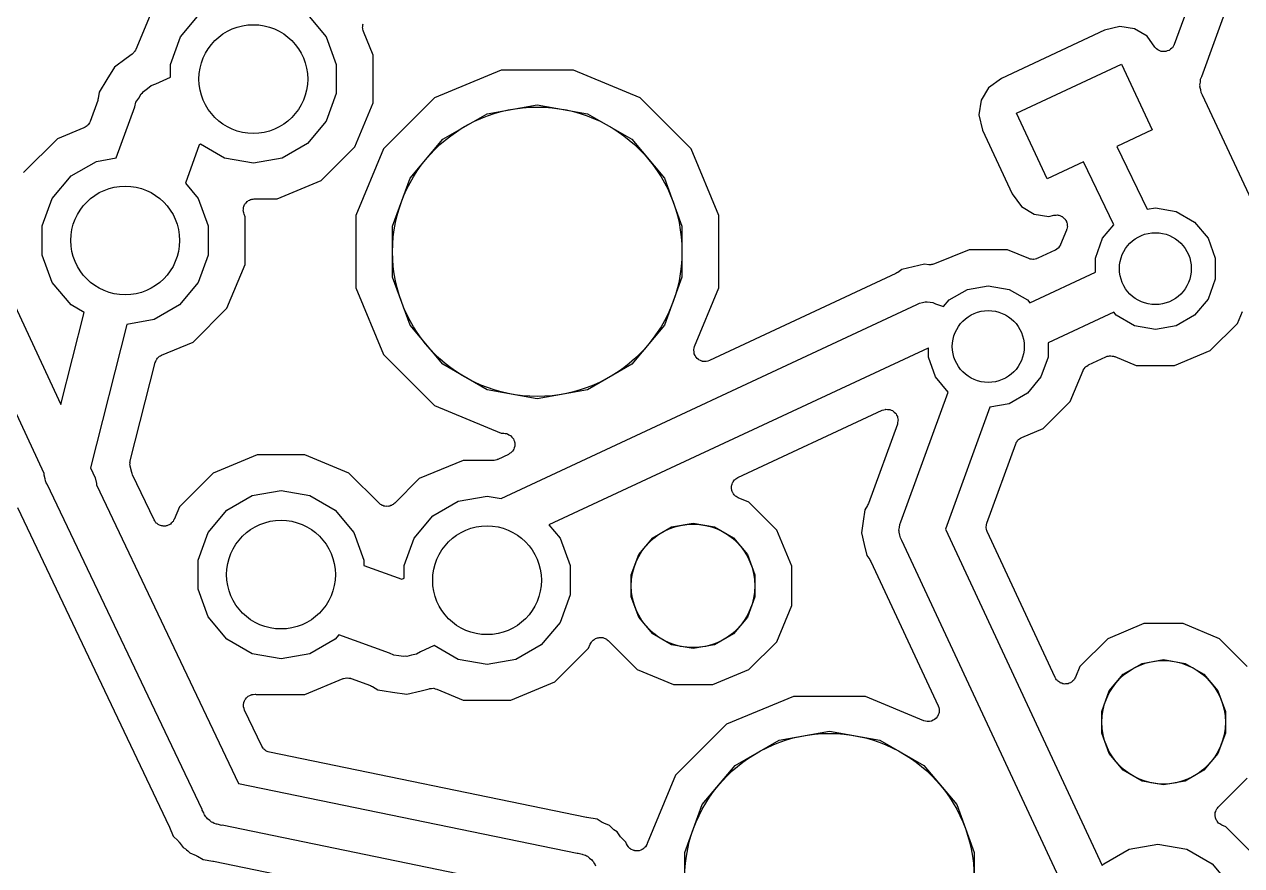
# Model space of a CAD drawing. Extents: x 24 to 196, y -189 to -31.
# Drawn here: x 56.97 to 73.74, y -169.58 to -157.98 of the extents above; entities that cross this region are included whole.
import ezdxf

# ---------------------------------------------------------------- set-up
doc = ezdxf.new("R2010")
doc.units = 0
doc.header["$MEASUREMENT"] = 0
doc.layers.add('BLACK', color=7, linetype='CONTINUOUS')

msp = doc.modelspace()

# ---------------------------------------------------------------- linework, layer by layer
at = {"layer": 'BLACK', "linetype": 'CONTINUOUS'}
for p, q in [((49.9655, -147.121), (57.4743, -163.223)), ((57.244, -164.171), (50.9891, -150.758)), ((73.1953, -158.702), (74.9629, -153.848)), ((74.3371, -154.081), (72.8154, -158.26)), ((58.7266, -157.802), (58.5086, -158.329)), ((59.1211, -158.157), (59.3802, -157.849)), ((60.8723, -157.849), (61.1314, -158.157)), ((61.6328, -157.998), (61.6362, -157.989)), ((61.6328, -158.015), (61.6328, -157.998)), ((61.6362, -157.989), (61.6375, -157.979)), ((58.9833, -158.536), (59.1211, -158.157)), ((61.1314, -158.157), (61.2693, -158.536)), ((61.6306, -158.031), (61.6328, -158.015)), ((61.6328, -158.041), (61.6306, -158.031)), ((61.6328, -158.051), (61.6328, -158.041)), ((61.6385, -158.067), (61.6328, -158.051)), ((61.6421, -158.083), (61.6385, -158.067)), ((61.7773, -158.409), (61.6421, -158.083)), ((71.8561, -158.065), (70.4332, -158.729)), ((72.0673, -158.013), (71.8561, -158.065)), ((72.267, -158.044), (72.0673, -158.013)), ((72.4398, -158.149), (72.267, -158.044)), ((72.5493, -158.298), (72.4398, -158.149)), ((58.5086, -158.329), (58.5005, -158.341)), ((72.5529, -158.302), (72.5493, -158.298)), ((72.5554, -158.306), (72.5529, -158.302)), ((72.572, -158.32), (72.5554, -158.306)), ((72.5875, -158.335), (72.572, -158.32)), ((72.5921, -158.337), (72.5875, -158.335)), ((72.7649, -158.326), (72.7484, -158.34)), ((72.7823, -158.314), (72.7649, -158.326)), ((72.7851, -158.309), (72.7823, -158.314)), ((72.7889, -158.306), (72.7851, -158.309)), ((72.7997, -158.287), (72.7889, -158.306)), ((72.8117, -158.27), (72.7997, -158.287)), ((72.8129, -158.265), (72.8117, -158.27)), ((72.8154, -158.26), (72.8129, -158.265)), ((58.3746, -158.455), (58.2126, -158.573)), ((58.3747, -158.455), (58.3746, -158.455)), ((58.3746, -158.455), (58.3746, -158.455)), ((58.4579, -158.393), (58.3747, -158.455)), ((58.4683, -158.383), (58.4579, -158.393)), ((58.4802, -158.374), (58.4683, -158.383)), ((58.4864, -158.364), (58.4802, -158.374)), ((58.4945, -158.355), (58.4864, -158.364)), ((58.5005, -158.341), (58.4945, -158.355)), ((61.7773, -159.066), (61.7773, -158.409)), ((72.596, -158.34), (72.5921, -158.337)), ((72.6162, -158.348), (72.596, -158.34)), ((72.636, -158.356), (72.6162, -158.348)), ((72.641, -158.357), (72.636, -158.356)), ((72.6457, -158.358), (72.641, -158.357)), ((72.6673, -158.358), (72.6457, -158.358)), ((72.6888, -158.36), (72.6673, -158.358)), ((72.6936, -158.358), (72.6888, -158.36)), ((72.6986, -158.358), (72.6936, -158.358)), ((72.7189, -158.351), (72.6986, -158.358)), ((72.7396, -158.345), (72.7189, -158.351)), ((72.7437, -158.342), (72.7396, -158.345)), ((72.7484, -158.34), (72.7437, -158.342)), ((58.2126, -158.573), (58.1076, -158.746)), ((58.9833, -158.71), (58.9833, -158.536)), ((61.2693, -158.536), (61.2693, -158.939)), ((63.5408, -158.615), (62.6213, -158.996)), ((64.5361, -158.615), (63.5408, -158.615)), ((65.4557, -158.996), (64.5361, -158.615)), ((70.6398, -159.207), (72.0899, -158.531)), ((72.0899, -158.531), (72.5125, -159.437)), ((58.1076, -158.746), (58.003, -158.919)), ((58.1076, -158.746), (58.1076, -158.746)), ((58.1076, -158.746), (58.1076, -158.746)), ((58.6668, -158.87), (58.7183, -158.827)), ((58.7183, -158.827), (58.7818, -158.803)), ((58.7818, -158.803), (58.9833, -158.71)), ((70.4332, -158.729), (70.2579, -158.857)), ((73.1676, -158.819), (73.1746, -158.779)), ((73.17, -158.832), (73.1676, -158.819)), ((73.1688, -158.846), (73.17, -158.832)), ((73.1746, -158.779), (73.1782, -158.738)), ((73.1782, -158.738), (73.1953, -158.702)), ((57.9897, -159.005), (57.9849, -159.019)), ((58.003, -158.919), (57.9897, -159.005)), ((58.5088, -159.055), (58.5475, -159)), ((58.5475, -159), (58.5811, -158.942)), ((58.5811, -158.942), (58.5986, -158.927)), ((58.5986, -158.927), (58.6117, -158.908)), ((58.6117, -158.908), (58.6668, -158.87)), ((61.2693, -158.939), (61.1314, -159.318)), ((62.6213, -158.996), (61.9175, -159.7)), ((66.1595, -159.7), (65.4557, -158.996)), ((70.2579, -158.857), (70.1531, -159.03)), ((73.1793, -158.885), (73.1688, -158.846)), ((73.1863, -158.924), (73.1793, -158.885)), ((73.2065, -158.959), (73.1863, -158.924)), ((78.5623, -170.444), (73.2065, -158.959)), ((57.9823, -159.034), (57.8774, -159.322)), ((57.9849, -159.019), (57.9823, -159.034)), ((58.2354, -159.824), (58.4913, -159.12)), ((58.4913, -159.12), (58.5088, -159.055)), ((61.5259, -159.673), (61.7773, -159.066)), ((63.346, -159.215), (64.0385, -159.093)), ((64.0385, -159.093), (64.731, -159.215)), ((70.1531, -159.03), (70.1223, -159.23)), ((57.8693, -159.34), (57.8592, -159.353)), ((57.8723, -159.331), (57.8693, -159.34)), ((57.8774, -159.322), (57.8723, -159.331)), ((61.1314, -159.318), (60.8723, -159.627)), ((62.7371, -159.566), (63.346, -159.215)), ((64.731, -159.215), (65.3399, -159.566)), ((70.1223, -159.23), (70.174, -159.441)), ((71.0624, -160.113), (70.6398, -159.207)), ((57.7925, -159.411), (57.4258, -159.563)), ((57.8009, -159.405), (57.7925, -159.411)), ((57.8104, -159.402), (57.8009, -159.405)), ((57.8231, -159.391), (57.8104, -159.402)), ((57.8371, -159.382), (57.8231, -159.391)), ((57.8432, -159.374), (57.8371, -159.382)), ((57.8509, -159.368), (57.8432, -159.374)), ((57.8592, -159.353), (57.8509, -159.368)), ((70.174, -159.441), (70.5839, -160.32)), ((72.5125, -159.437), (72.0237, -159.665)), ((57.4258, -159.563), (56.9613, -160.027)), ((59.3816, -159.645), (59.1899, -160.172)), ((59.3981, -159.637), (59.3816, -159.645)), ((59.7293, -159.828), (59.3981, -159.637)), ((60.8723, -159.627), (60.5232, -159.828)), ((61.0615, -160.137), (61.5259, -159.673)), ((62.2851, -160.105), (62.7371, -159.566)), ((65.3399, -159.566), (65.7919, -160.105)), ((72.0237, -159.665), (72.4419, -160.532)), ((57.964, -159.872), (58.2354, -159.824)), ((60.1263, -159.898), (59.7293, -159.828)), ((60.5232, -159.828), (60.1263, -159.898)), ((61.9175, -159.7), (61.5366, -160.62)), ((66.5404, -160.62), (66.1595, -159.7)), ((57.6149, -160.073), (57.964, -159.872)), ((71.5632, -159.88), (71.0624, -160.113)), ((71.9822, -160.748), (71.5632, -159.88)), ((57.3558, -160.382), (57.6149, -160.073)), ((59.1899, -160.172), (59.3661, -160.382)), ((60.4547, -160.389), (61.0615, -160.137)), ((62.0446, -160.766), (62.2851, -160.105)), ((65.7919, -160.105), (66.0324, -160.766)), ((70.5839, -160.32), (70.7125, -160.495)), ((57.218, -160.761), (57.3558, -160.382)), ((59.3661, -160.382), (59.504, -160.761)), ((59.9885, -160.515), (59.9919, -160.505)), ((59.9885, -160.531), (59.9885, -160.515)), ((59.9919, -160.505), (59.9932, -160.495)), ((59.9932, -160.495), (60.0009, -160.481)), ((60.0009, -160.481), (60.0066, -160.465)), ((60.0066, -160.465), (60.013, -160.457)), ((60.013, -160.457), (60.0177, -160.448)), ((60.0177, -160.448), (60.0299, -160.437)), ((60.0299, -160.437), (60.0406, -160.424)), ((60.0406, -160.424), (60.0493, -160.419)), ((60.0493, -160.419), (60.0567, -160.413)), ((60.0567, -160.413), (60.072, -160.406)), ((60.072, -160.406), (60.0864, -160.398)), ((60.0864, -160.398), (60.0963, -160.396)), ((60.0963, -160.396), (60.1056, -160.392)), ((60.1056, -160.392), (60.1222, -160.392)), ((60.1222, -160.392), (60.1386, -160.389)), ((60.1386, -160.389), (60.4547, -160.389)), ((70.7125, -160.495), (70.8852, -160.6)), ((72.4419, -160.532), (72.5547, -160.512)), ((72.5547, -160.512), (72.8414, -160.562)), ((59.9863, -160.548), (59.9885, -160.531)), ((59.9885, -160.558), (59.9863, -160.548)), ((59.9885, -160.568), (59.9885, -160.558)), ((59.9942, -160.583), (59.9885, -160.568)), ((59.9978, -160.599), (59.9942, -160.583)), ((60.012, -160.634), (59.9978, -160.599)), ((60.012, -161.291), (60.012, -160.634)), ((61.5366, -160.62), (61.5366, -161.615)), ((66.5404, -161.615), (66.5404, -160.62)), ((70.8852, -160.6), (71.085, -160.631)), ((71.085, -160.631), (71.1537, -160.614)), ((71.1537, -160.614), (71.1621, -160.613)), ((71.1621, -160.613), (71.1701, -160.611)), ((71.1701, -160.611), (71.1883, -160.612)), ((71.1883, -160.612), (71.2065, -160.61)), ((71.2065, -160.61), (71.2146, -160.613)), ((71.2146, -160.613), (71.2229, -160.613)), ((71.2229, -160.613), (71.2398, -160.62)), ((71.2398, -160.62), (71.2573, -160.625)), ((71.2573, -160.625), (71.2641, -160.63)), ((71.2641, -160.63), (71.2718, -160.633)), ((71.2718, -160.633), (71.2853, -160.646)), ((71.2853, -160.646), (71.3, -160.657)), ((71.3, -160.657), (71.3047, -160.664)), ((71.3047, -160.664), (71.3109, -160.669)), ((71.3109, -160.669), (71.3193, -160.685)), ((72.8414, -160.562), (73.0935, -160.708)), ((57.218, -161.164), (57.218, -160.761)), ((59.504, -160.761), (59.504, -161.164)), ((62.0446, -161.469), (62.0446, -160.766)), ((66.0324, -160.766), (66.0324, -161.469)), ((71.3307, -160.82), (71.2493, -161.017)), ((71.3193, -160.685), (71.3294, -160.701)), ((71.3294, -160.701), (71.3314, -160.709)), ((71.3326, -160.812), (71.3307, -160.82)), ((71.3314, -160.709), (71.3353, -160.716)), ((71.3363, -160.805), (71.3326, -160.812)), ((71.3353, -160.716), (71.3377, -160.734)), ((71.3382, -160.786), (71.3363, -160.805)), ((71.3377, -160.734), (71.342, -160.752)), ((71.3422, -160.769), (71.3382, -160.786)), ((71.342, -160.752), (71.3411, -160.76)), ((71.3411, -160.76), (71.3422, -160.769)), ((71.8288, -160.931), (71.9822, -160.748)), ((73.0935, -160.708), (73.2807, -160.931)), ((71.2493, -161.017), (71.2475, -161.02)), ((71.7292, -161.204), (71.8288, -160.931)), ((73.2807, -160.931), (73.3802, -161.204)), ((57.3558, -161.542), (57.218, -161.164)), ((59.504, -161.164), (59.3661, -161.542)), ((69.9874, -161.09), (69.5129, -161.286)), ((70.5179, -161.09), (69.9874, -161.09)), ((70.8107, -161.211), (70.5179, -161.09)), ((71.173, -161.097), (70.9335, -161.208)), ((71.1757, -161.095), (71.173, -161.097)), ((71.1789, -161.094), (71.1757, -161.095)), ((71.1973, -161.08), (71.1789, -161.094)), ((71.2163, -161.066), (71.1973, -161.08)), ((71.2182, -161.064), (71.2163, -161.066)), ((71.2209, -161.062), (71.2182, -161.064)), ((71.2333, -161.042), (71.2209, -161.062)), ((71.2467, -161.023), (71.2333, -161.042)), ((71.2475, -161.02), (71.2467, -161.023)), ((59.7606, -161.897), (60.012, -161.291)), ((69.2169, -161.326), (69.0607, -161.364)), ((69.217, -161.326), (69.2169, -161.326)), ((69.2169, -161.326), (69.2169, -161.326)), ((69.3746, -161.288), (69.217, -161.326)), ((69.4314, -161.296), (69.3746, -161.288)), ((69.4464, -161.296), (69.4314, -161.296)), ((69.4613, -161.298), (69.4464, -161.296)), ((69.4726, -161.295), (69.4613, -161.298)), ((69.4843, -161.295), (69.4726, -161.295)), ((69.4983, -161.29), (69.4843, -161.295)), ((69.5129, -161.286), (69.4983, -161.29)), ((70.8206, -161.213), (70.8107, -161.211)), ((70.8297, -161.218), (70.8206, -161.213)), ((70.8462, -161.219), (70.8297, -161.218)), ((70.8624, -161.223), (70.8462, -161.219)), ((70.8724, -161.221), (70.8624, -161.223)), ((70.8824, -161.222), (70.8724, -161.221)), ((70.8984, -161.218), (70.8824, -161.222)), ((70.9149, -161.216), (70.8984, -161.218)), ((70.9238, -161.211), (70.9149, -161.216)), ((70.9335, -161.208), (70.9238, -161.211)), ((71.7292, -161.398), (71.7292, -161.204)), ((73.3802, -161.204), (73.3802, -161.496)), ((62.2851, -162.13), (62.0446, -161.469)), ((66.0324, -161.469), (65.7919, -162.13)), ((68.9811, -161.419), (66.4117, -162.617)), ((68.9933, -161.41), (68.9811, -161.419)), ((69.0067, -161.404), (68.9933, -161.41)), ((69.0607, -161.364), (69.0067, -161.404)), ((70.8242, -161.82), (71.7292, -161.398)), ((73.3802, -161.496), (73.2807, -161.769)), ((57.6149, -161.851), (57.3558, -161.542)), ((59.3661, -161.542), (59.107, -161.851)), ((61.5366, -161.615), (61.9175, -162.534)), ((66.2065, -162.421), (66.5404, -161.615)), ((69.7139, -161.781), (69.966, -161.636)), ((69.966, -161.636), (70.2527, -161.585)), ((70.2527, -161.585), (70.5394, -161.636)), ((70.5394, -161.636), (70.7915, -161.781)), ((57.7952, -161.955), (57.6149, -161.851)), ((59.107, -161.851), (58.7579, -162.053)), ((63.5405, -164.517), (69.2698, -161.845)), ((69.2698, -161.845), (69.3049, -161.825)), ((69.3049, -161.825), (69.3446, -161.818)), ((69.3446, -161.818), (69.3836, -161.807)), ((69.3836, -161.807), (69.3972, -161.808)), ((69.3972, -161.808), (69.4107, -161.806)), ((69.4107, -161.806), (69.4505, -161.813)), ((69.4505, -161.813), (69.4906, -161.817)), ((69.4906, -161.817), (69.5274, -161.834)), ((69.5274, -161.834), (69.6366, -161.873)), ((69.6366, -161.873), (69.7139, -161.781)), ((70.7915, -161.781), (70.8242, -161.82)), ((73.2807, -161.769), (73.0935, -161.992)), ((57.4743, -163.223), (57.7952, -161.955)), ((59.2962, -162.362), (59.7606, -161.897)), ((71.9824, -161.952), (71.0782, -162.374)), ((72.0159, -161.992), (71.9824, -161.952)), ((72.268, -162.138), (72.0159, -161.992)), ((73.0935, -161.992), (72.8414, -162.138)), ((73.6852, -162.105), (73.7539, -161.939)), ((58.3826, -162.119), (57.8819, -164.097)), ((58.7579, -162.053), (58.3826, -162.119)), ((62.7371, -162.668), (62.2851, -162.13)), ((65.7919, -162.13), (65.3399, -162.668)), ((72.5547, -162.188), (72.268, -162.138)), ((72.8414, -162.138), (72.5547, -162.188)), ((73.3101, -162.48), (73.6852, -162.105)), ((58.863, -162.541), (59.2962, -162.362)), ((69.4249, -162.445), (64.1999, -164.882)), ((66.195, -162.473), (66.1958, -162.469)), ((66.1981, -162.496), (66.195, -162.473)), ((66.1955, -162.466), (66.2015, -162.444)), ((66.1958, -162.469), (66.1955, -162.466)), ((66.2001, -162.519), (66.1981, -162.496)), ((66.2015, -162.522), (66.2001, -162.519)), ((66.2015, -162.444), (66.2065, -162.421)), ((66.2019, -162.525), (66.2015, -162.522)), ((66.2126, -162.546), (66.2019, -162.525)), ((69.4272, -162.446), (69.4249, -162.445)), ((69.4272, -162.569), (69.4272, -162.446)), ((71.0782, -162.374), (71.0782, -162.569)), ((72.82, -162.683), (73.3101, -162.48)), ((58.4305, -164), (58.7736, -162.645)), ((58.7736, -162.645), (58.7808, -162.629)), ((58.7808, -162.629), (58.7861, -162.612)), ((58.7861, -162.612), (58.7916, -162.605)), ((58.7916, -162.605), (58.7953, -162.596)), ((58.7953, -162.596), (58.8076, -162.584)), ((58.8076, -162.584), (58.8183, -162.57)), ((58.8183, -162.57), (58.8259, -162.565)), ((58.8259, -162.565), (58.8322, -162.558)), ((58.8322, -162.558), (58.8481, -162.551)), ((58.8481, -162.551), (58.863, -162.541)), ((61.9175, -162.534), (62.6213, -163.238)), ((63.346, -163.02), (62.7371, -162.668)), ((65.3399, -162.668), (64.731, -163.02)), ((66.2225, -162.567), (66.2126, -162.546)), ((66.2248, -162.569), (66.2225, -162.567)), ((66.2264, -162.572), (66.2248, -162.569)), ((66.2435, -162.588), (66.2264, -162.572)), ((66.2599, -162.604), (66.2435, -162.588)), ((66.2629, -162.606), (66.2599, -162.604)), ((66.2654, -162.608), (66.2629, -162.606)), ((66.2868, -162.617), (66.2654, -162.608)), ((66.3079, -162.627), (66.2868, -162.617)), ((66.3112, -162.627), (66.3079, -162.627)), ((66.3143, -162.628), (66.3112, -162.627)), ((66.3375, -162.629), (66.3143, -162.628)), ((66.3606, -162.631), (66.3375, -162.629)), ((66.3638, -162.63), (66.3606, -162.631)), ((66.3672, -162.63), (66.3638, -162.63)), ((66.3893, -162.623), (66.3672, -162.63)), ((66.4117, -162.617), (66.3893, -162.623)), ((69.5268, -162.843), (69.4272, -162.569)), ((71.0782, -162.569), (70.9786, -162.843)), ((71.5918, -162.705), (71.6108, -162.692)), ((71.6108, -162.692), (71.6293, -162.678)), ((71.6293, -162.678), (71.6324, -162.677)), ((71.6324, -162.677), (71.6352, -162.675)), ((71.6352, -162.675), (71.8723, -162.564)), ((71.8723, -162.564), (71.882, -162.562)), ((71.882, -162.562), (71.8909, -162.557)), ((71.8909, -162.557), (71.9074, -162.555)), ((71.9074, -162.555), (71.9234, -162.551)), ((71.9234, -162.551), (71.9334, -162.551)), ((71.9334, -162.551), (71.9434, -162.55)), ((71.9434, -162.55), (71.9596, -162.554)), ((71.9596, -162.554), (71.9761, -162.555)), ((71.9761, -162.555), (71.9853, -162.559)), ((71.9853, -162.559), (71.9951, -162.562)), ((71.9951, -162.562), (72.2895, -162.683)), ((72.2895, -162.683), (72.82, -162.683)), ((69.7011, -163.05), (69.5268, -162.843)), ((70.9786, -162.843), (70.7915, -163.066)), ((71.3832, -163.179), (71.5588, -162.755)), ((71.5588, -162.755), (71.5606, -162.752)), ((71.5606, -162.752), (71.5615, -162.749)), ((71.5615, -162.749), (71.5748, -162.73)), ((71.5748, -162.73), (71.5873, -162.71)), ((71.5873, -162.71), (71.5899, -162.708)), ((71.5899, -162.708), (71.5918, -162.705)), ((64.0385, -163.142), (63.346, -163.02)), ((64.731, -163.02), (64.0385, -163.142)), ((69.05, -164.838), (69.7011, -163.05)), ((70.7915, -163.066), (70.5394, -163.211)), ((71.0081, -163.554), (71.3832, -163.179)), ((62.6213, -163.238), (63.5408, -163.619)), ((66.8016, -164.229), (68.7923, -163.301)), ((68.7923, -163.301), (68.8116, -163.296)), ((68.8116, -163.296), (68.8303, -163.289)), ((68.8303, -163.289), (68.837, -163.289)), ((68.837, -163.289), (68.8434, -163.287)), ((68.8434, -163.287), (68.8633, -163.289)), ((68.8633, -163.289), (68.8832, -163.289)), ((68.8832, -163.289), (68.8895, -163.291)), ((68.8895, -163.291), (68.8962, -163.292)), ((68.8962, -163.292), (68.9142, -163.3)), ((68.9142, -163.3), (68.933, -163.307)), ((68.933, -163.307), (68.9381, -163.311)), ((68.9381, -163.311), (68.9441, -163.314)), ((68.9441, -163.314), (68.9582, -163.328)), ((68.9582, -163.328), (68.9735, -163.341)), ((68.9735, -163.341), (68.9768, -163.347)), ((68.9768, -163.347), (68.9816, -163.351)), ((68.9816, -163.351), (68.99, -163.37)), ((70.2742, -163.258), (69.6615, -164.941)), ((70.5394, -163.211), (70.2742, -163.258)), ((68.9999, -163.491), (68.6006, -164.588)), ((68.99, -163.37), (69, -163.387)), ((69.0034, -163.471), (68.9999, -163.491)), ((69, -163.387), (69.0011, -163.393)), ((69.0011, -163.393), (69.0039, -163.399)), ((69.0086, -163.452), (69.0034, -163.471)), ((69.0039, -163.399), (69.0057, -163.419)), ((69.0057, -163.419), (69.0091, -163.439)), ((69.0091, -163.439), (69.008, -163.445)), ((69.008, -163.445), (69.0086, -163.452)), ((63.5408, -163.619), (63.577, -163.619)), ((63.577, -163.619), (63.5966, -163.623)), ((63.5966, -163.623), (63.6165, -163.624)), ((63.6165, -163.624), (63.6225, -163.627)), ((63.6225, -163.627), (63.6292, -163.628)), ((63.6292, -163.628), (63.6464, -163.638)), ((63.6464, -163.638), (63.6644, -163.647)), ((63.6644, -163.647), (63.6692, -163.651)), ((63.6692, -163.651), (63.675, -163.655)), ((63.675, -163.655), (63.6878, -163.67)), ((63.6878, -163.67), (63.7019, -163.684)), ((63.7019, -163.684), (63.7047, -163.69)), ((63.7047, -163.69), (63.709, -163.695)), ((63.709, -163.695), (63.7158, -163.714)), ((70.6709, -163.704), (70.6849, -163.695)), ((70.6849, -163.695), (70.6977, -163.684)), ((70.6977, -163.684), (70.7071, -163.68)), ((70.7071, -163.68), (70.7155, -163.675)), ((70.7155, -163.675), (71.0081, -163.554)), ((63.6962, -163.863), (63.6848, -163.879)), ((63.709, -163.848), (63.6962, -163.863)), ((63.7113, -163.841), (63.709, -163.848)), ((63.7152, -163.836), (63.7113, -163.841)), ((63.7203, -163.817), (63.7152, -163.836)), ((63.7158, -163.714), (63.7242, -163.732)), ((63.7271, -163.798), (63.7203, -163.817)), ((63.7242, -163.732), (63.7248, -163.739)), ((63.7248, -163.739), (63.7271, -163.745)), ((63.7271, -163.745), (63.7271, -163.765)), ((63.7271, -163.765), (63.7288, -163.785)), ((63.7288, -163.785), (63.7271, -163.791)), ((63.7271, -163.791), (63.7271, -163.798)), ((70.2324, -164.858), (70.6306, -163.764)), ((70.6306, -163.764), (70.6357, -163.755)), ((70.6357, -163.755), (70.6387, -163.745)), ((70.6387, -163.745), (70.6488, -163.732)), ((70.6488, -163.732), (70.6571, -163.718)), ((70.6571, -163.718), (70.6648, -163.711)), ((70.6648, -163.711), (70.6709, -163.704)), ((58.4266, -164.053), (58.4277, -164.037)), ((58.4267, -164.021), (58.4297, -164.011)), ((58.4277, -164.037), (58.4267, -164.021)), ((58.4297, -164.011), (58.4305, -164)), ((60.1795, -163.915), (59.5727, -164.167)), ((60.8363, -163.915), (60.1795, -163.915)), ((61.4431, -164.167), (60.8363, -163.915)), ((63.0182, -163.993), (62.4114, -164.244)), ((63.4296, -163.993), (63.0182, -163.993)), ((63.4362, -163.992), (63.4296, -163.993)), ((63.4429, -163.992), (63.4362, -163.992)), ((63.4621, -163.987), (63.4429, -163.992)), ((63.4817, -163.984), (63.4621, -163.987)), ((63.4875, -163.98), (63.4817, -163.984)), ((63.494, -163.978), (63.4875, -163.98)), ((63.6415, -163.91), (63.494, -163.978)), ((63.6578, -163.898), (63.6415, -163.91)), ((63.675, -163.888), (63.6578, -163.898)), ((63.6793, -163.883), (63.675, -163.888)), ((63.6848, -163.879), (63.6793, -163.883)), ((57.2421, -164.195), (57.244, -164.171)), ((57.2424, -164.196), (57.2421, -164.195)), ((57.2423, -164.197), (57.2424, -164.196)), ((57.2567, -164.247), (57.2423, -164.197)), ((57.8819, -164.097), (57.9455, -164.233)), ((58.4295, -164.063), (58.4266, -164.053)), ((58.4302, -164.074), (58.4295, -164.063)), ((58.4511, -164.16), (58.4302, -164.074)), ((58.4574, -164.174), (58.4511, -164.16)), ((58.4615, -164.189), (58.4574, -164.174)), ((58.758, -164.812), (58.4615, -164.189)), ((59.5727, -164.167), (59.1082, -164.631)), ((61.8583, -164.582), (61.4431, -164.167)), ((57.2636, -164.272), (57.2567, -164.247)), ((57.264, -164.273), (57.2636, -164.272)), ((57.2716, -164.3), (57.264, -164.273)), ((57.2869, -164.321), (57.2716, -164.3)), ((59.4192, -168.802), (57.2869, -164.321)), ((57.9455, -164.233), (57.9663, -164.311)), ((57.9663, -164.311), (57.9649, -164.327)), ((57.9649, -164.327), (59.9241, -168.444)), ((62.4114, -164.244), (62.0738, -164.582)), ((66.7142, -164.354), (66.7168, -164.345)), ((66.7157, -164.371), (66.7142, -164.354)), ((66.715, -164.387), (66.7157, -164.371)), ((66.7168, -164.345), (66.7173, -164.334)), ((66.7173, -164.334), (66.7236, -164.319)), ((66.7236, -164.319), (66.7279, -164.303)), ((66.7279, -164.303), (66.7337, -164.295)), ((66.7337, -164.295), (66.7375, -164.286)), ((66.7375, -164.286), (66.7488, -164.273)), ((66.7488, -164.273), (66.7583, -164.26)), ((66.7583, -164.26), (66.7665, -164.254)), ((66.7665, -164.254), (66.7733, -164.247)), ((66.7733, -164.247), (66.788, -164.239)), ((66.788, -164.239), (66.8016, -164.229)), ((59.7618, -164.677), (60.1109, -164.476)), ((60.1109, -164.476), (60.5079, -164.406)), ((60.5079, -164.406), (60.9048, -164.476)), ((60.9048, -164.476), (61.2539, -164.677)), ((62.9497, -164.553), (63.3466, -164.483)), ((63.3466, -164.483), (63.5405, -164.517)), ((66.718, -164.397), (66.715, -164.387)), ((66.7189, -164.407), (66.718, -164.397)), ((66.7259, -164.422), (66.7189, -164.407)), ((66.7309, -164.438), (66.7259, -164.422)), ((66.737, -164.446), (66.7309, -164.438)), ((66.7412, -164.455), (66.737, -164.446)), ((66.753, -164.467), (66.7412, -164.455)), ((66.7631, -164.48), (66.753, -164.467)), ((66.7716, -164.485), (66.7631, -164.48)), ((66.7787, -164.492), (66.7716, -164.485)), ((66.7937, -164.499), (66.7787, -164.492)), ((66.8077, -164.508), (66.7937, -164.499)), ((66.9551, -164.569), (66.8077, -164.508)), ((56.8768, -164.642), (58.9681, -169.036)), ((59.1082, -164.631), (59.0364, -164.805)), ((59.5027, -164.986), (59.7618, -164.677)), ((61.2539, -164.677), (61.513, -164.986)), ((61.8692, -164.589), (61.8583, -164.582)), ((61.8786, -164.599), (61.8692, -164.589)), ((61.8907, -164.604), (61.8786, -164.599)), ((61.9016, -164.612), (61.8907, -164.604)), ((61.9145, -164.616), (61.9016, -164.612)), ((61.9266, -164.621), (61.9145, -164.616)), ((61.9399, -164.622), (61.9266, -164.621)), ((61.9528, -164.626), (61.9399, -164.622)), ((61.966, -164.625), (61.9528, -164.626)), ((61.9793, -164.626), (61.966, -164.625)), ((61.9922, -164.622), (61.9793, -164.626)), ((62.0055, -164.621), (61.9922, -164.622)), ((62.0176, -164.616), (62.0055, -164.621)), ((62.0304, -164.612), (62.0176, -164.616)), ((62.0414, -164.604), (62.0304, -164.612)), ((62.0535, -164.599), (62.0414, -164.604)), ((62.0629, -164.589), (62.0535, -164.599)), ((62.0738, -164.582), (62.0629, -164.589)), ((62.6006, -164.755), (62.9497, -164.553)), ((67.3374, -164.952), (66.9551, -164.569)), ((68.5531, -164.672), (68.529, -164.829)), ((68.5877, -164.615), (68.5531, -164.672)), ((68.5931, -164.601), (68.5877, -164.615)), ((68.6006, -164.588), (68.5931, -164.601)), ((58.7673, -164.825), (58.758, -164.812)), ((58.7747, -164.839), (58.7673, -164.825)), ((58.7825, -164.846), (58.7747, -164.839)), ((58.7886, -164.855), (58.7825, -164.846)), ((58.8019, -164.864), (58.7886, -164.855)), ((58.8137, -164.875), (58.8019, -164.864)), ((58.8235, -164.879), (58.8137, -164.875)), ((58.9744, -164.875), (58.9659, -164.881)), ((58.984, -164.87), (58.9744, -164.875)), ((58.9952, -164.859), (58.984, -164.87)), ((59.0079, -164.849), (58.9952, -164.859)), ((59.0136, -164.84), (59.0079, -164.849)), ((59.0211, -164.833), (59.0136, -164.84)), ((59.0277, -164.818), (59.0211, -164.833)), ((59.0364, -164.805), (59.0277, -164.818)), ((62.3415, -165.063), (62.6006, -164.755)), ((65.8899, -164.909), (66.1854, -164.857)), ((66.1854, -164.857), (66.4809, -164.909)), ((68.529, -164.829), (68.5039, -164.991)), ((68.529, -164.829), (68.529, -164.829)), ((68.529, -164.829), (68.529, -164.829)), ((69.0294, -164.915), (69.0329, -164.875)), ((69.0329, -164.875), (69.05, -164.838)), ((70.2267, -164.89), (70.2284, -164.87)), ((70.2284, -164.87), (70.2312, -164.864)), ((70.2312, -164.864), (70.2324, -164.858)), ((58.8322, -164.885), (58.8235, -164.879)), ((58.8478, -164.889), (58.8322, -164.885)), ((58.8626, -164.895), (58.8478, -164.889)), ((58.8732, -164.895), (58.8626, -164.895)), ((58.8835, -164.898), (58.8732, -164.895)), ((58.8994, -164.897), (58.8835, -164.898)), ((58.9155, -164.897), (58.8994, -164.897)), ((58.9256, -164.894), (58.9155, -164.897)), ((58.9362, -164.893), (58.9256, -164.894)), ((58.9506, -164.886), (58.9362, -164.893)), ((58.9659, -164.881), (58.9506, -164.886)), ((59.3649, -165.365), (59.5027, -164.986)), ((61.513, -164.986), (61.6509, -165.365)), ((64.1999, -164.882), (64.3518, -165.063)), ((65.63, -165.059), (65.8899, -164.909)), ((66.4809, -164.909), (66.7408, -165.059)), ((67.5443, -165.451), (67.3374, -164.952)), ((68.5039, -164.991), (68.5424, -165.149)), ((69.0223, -164.955), (69.0294, -164.915)), ((69.0247, -164.969), (69.0223, -164.955)), ((69.0235, -164.982), (69.0247, -164.969)), ((69.034, -165.021), (69.0235, -164.982)), ((69.041, -165.061), (69.034, -165.021)), ((69.6615, -164.941), (71.8235, -169.576)), ((70.2232, -164.91), (70.2267, -164.89)), ((70.2244, -164.916), (70.2232, -164.91)), ((70.2238, -164.923), (70.2244, -164.916)), ((70.2289, -164.942), (70.2238, -164.923)), ((70.2324, -164.962), (70.2289, -164.942)), ((70.2358, -164.968), (70.2324, -164.962)), ((70.2375, -164.974), (70.2358, -164.968)), ((71.176, -166.986), (70.2375, -164.974)), ((62.2036, -165.442), (62.3415, -165.063)), ((64.3518, -165.063), (64.4896, -165.442)), ((65.4371, -165.289), (65.63, -165.059)), ((66.7408, -165.059), (66.9337, -165.289)), ((68.5424, -165.149), (68.5424, -165.149)), ((68.5424, -165.149), (68.5424, -165.149)), ((68.5424, -165.149), (68.5807, -165.305)), ((69.0612, -165.096), (69.041, -165.061)), ((71.453, -170.224), (69.0612, -165.096)), ((59.3649, -165.768), (59.3649, -165.365)), ((61.6509, -165.365), (61.6509, -165.44)), ((65.3345, -165.571), (65.4371, -165.289)), ((66.9337, -165.289), (67.0363, -165.571)), ((68.5807, -165.305), (68.6202, -165.359)), ((68.6202, -165.359), (68.6268, -165.373)), ((68.6268, -165.373), (68.6354, -165.385)), ((61.6509, -165.44), (62.1731, -165.63)), ((62.2036, -165.616), (62.2036, -165.442)), ((64.4896, -165.442), (64.4896, -165.845)), ((67.5443, -165.992), (67.5443, -165.451)), ((68.6354, -165.385), (69.5633, -167.374)), ((62.1731, -165.63), (62.2036, -165.616)), ((65.3345, -165.871), (65.3345, -165.571)), ((67.0363, -165.571), (67.0363, -165.871)), ((59.5027, -166.147), (59.3649, -165.768)), ((64.4896, -165.845), (64.3518, -166.224)), ((65.4371, -166.153), (65.3345, -165.871)), ((67.0363, -165.871), (66.9337, -166.153)), ((67.3374, -166.491), (67.5443, -165.992)), ((59.7618, -166.455), (59.5027, -166.147)), ((65.63, -166.383), (65.4371, -166.153)), ((66.9337, -166.153), (66.7408, -166.383)), ((64.3518, -166.224), (64.0927, -166.533)), ((65.8899, -166.533), (65.63, -166.383)), ((66.7408, -166.383), (66.4809, -166.533)), ((72.3981, -166.242), (71.8987, -166.449)), ((72.9387, -166.242), (72.3981, -166.242)), ((73.4382, -166.449), (72.9387, -166.242)), ((60.1109, -166.657), (59.7618, -166.455)), ((61.2539, -166.455), (60.9048, -166.657)), ((61.3043, -166.395), (61.2539, -166.455)), ((62.0023, -166.649), (61.3043, -166.395)), ((62.6189, -166.543), (62.4317, -166.631)), ((62.9497, -166.734), (62.6189, -166.543)), ((64.0927, -166.533), (63.7436, -166.734)), ((64.7463, -166.579), (64.7688, -166.525)), ((64.7688, -166.525), (64.7778, -166.511)), ((64.7778, -166.511), (64.7848, -166.495)), ((64.7848, -166.495), (64.7919, -166.488)), ((64.7919, -166.488), (64.7973, -166.48)), ((64.7973, -166.48), (64.8105, -166.47)), ((64.8105, -166.47), (64.8222, -166.458)), ((64.8222, -166.458), (64.8313, -166.454)), ((64.8313, -166.454), (64.8393, -166.448)), ((64.8393, -166.448), (64.8551, -166.443)), ((64.8551, -166.443), (64.8702, -166.436)), ((64.8702, -166.436), (64.8802, -166.435)), ((64.8802, -166.435), (64.8897, -166.432)), ((64.8897, -166.432), (64.9063, -166.433)), ((64.9063, -166.433), (64.9229, -166.431)), ((64.9229, -166.431), (64.9326, -166.434)), ((64.9326, -166.434), (64.9426, -166.434)), ((64.9426, -166.434), (64.958, -166.44)), ((64.958, -166.44), (64.974, -166.445)), ((64.974, -166.445), (64.9822, -166.451)), ((64.9822, -166.451), (64.9915, -166.454)), ((64.9915, -166.454), (65.0038, -166.466)), ((65.0038, -166.466), (65.0174, -166.475)), ((65.0174, -166.475), (65.4156, -166.873)), ((66.1854, -166.585), (65.8899, -166.533)), ((66.4809, -166.533), (66.1854, -166.585)), ((66.9551, -166.873), (67.3374, -166.491)), ((71.8987, -166.449), (71.5164, -166.832)), ((73.8204, -166.832), (73.4382, -166.449)), ((60.5079, -166.727), (60.1109, -166.657)), ((60.9048, -166.657), (60.5079, -166.727)), ((62.0633, -166.678), (62.0023, -166.649)), ((62.1305, -166.684), (62.0633, -166.678)), ((62.197, -166.695), (62.1305, -166.684)), ((62.2192, -166.691), (62.197, -166.695)), ((62.2417, -166.693), (62.2192, -166.691)), ((62.3069, -166.676), (62.2417, -166.693)), ((62.3734, -166.664), (62.3069, -166.676)), ((62.4317, -166.631), (62.3734, -166.664)), ((64.2818, -167.043), (64.7463, -166.579)), ((63.3466, -166.804), (62.9497, -166.734)), ((63.7436, -166.734), (63.3466, -166.804)), ((65.4156, -166.873), (65.9151, -167.08)), ((66.4557, -167.08), (66.9551, -166.873)), ((71.5164, -166.832), (71.4549, -166.98)), ((72.113, -166.939), (72.3729, -166.789)), ((72.3729, -166.789), (72.6684, -166.737)), ((72.6684, -166.737), (72.9639, -166.789)), ((72.9639, -166.789), (73.2238, -166.939)), ((60.8363, -167.217), (61.362, -166.999)), ((61.362, -166.999), (61.3653, -166.999)), ((61.3653, -166.999), (61.3682, -166.997)), ((61.3682, -166.997), (61.3911, -166.993)), ((61.3911, -166.993), (61.4137, -166.988)), ((61.4137, -166.988), (61.417, -166.988)), ((61.417, -166.988), (61.4203, -166.988)), ((61.4203, -166.988), (61.4432, -166.992)), ((61.4432, -166.992), (61.4662, -166.995)), ((61.4662, -166.995), (61.4692, -166.996)), ((61.4692, -166.996), (61.4725, -166.997)), ((61.4725, -166.997), (61.7411, -167.095)), ((63.675, -167.295), (64.2818, -167.043)), ((71.1855, -167), (71.176, -166.986)), ((71.1932, -167.015), (71.1855, -167)), ((71.2006, -167.021), (71.1932, -167.015)), ((71.2063, -167.03), (71.2006, -167.021)), ((71.2199, -167.039), (71.2063, -167.03)), ((71.2322, -167.05), (71.2199, -167.039)), ((71.2415, -167.054), (71.2322, -167.05)), ((71.2497, -167.06), (71.2415, -167.054)), ((71.3844, -167.057), (71.3686, -167.062)), ((71.3924, -167.051), (71.3844, -167.057)), ((71.4015, -167.047), (71.3924, -167.051)), ((71.4132, -167.035), (71.4015, -167.047)), ((71.4264, -167.025), (71.4132, -167.035)), ((71.4318, -167.016), (71.4264, -167.025)), ((71.4389, -167.009), (71.4318, -167.016)), ((71.4459, -166.994), (71.4389, -167.009)), ((71.4549, -166.98), (71.4459, -166.994)), ((71.9202, -167.169), (72.113, -166.939)), ((73.2238, -166.939), (73.4167, -167.169)), ((60.0759, -167.233), (60.0969, -167.222)), ((60.0969, -167.222), (60.0997, -167.221)), ((60.0997, -167.221), (60.1022, -167.22)), ((60.1022, -167.22), (60.1258, -167.218)), ((60.1258, -167.218), (60.1494, -167.215)), ((60.1494, -167.215), (60.1521, -167.215)), ((60.1521, -167.215), (60.1549, -167.215)), ((60.1549, -167.215), (60.1632, -167.217)), ((60.1632, -167.217), (60.8363, -167.217)), ((61.7411, -167.095), (61.7541, -167.102)), ((61.7541, -167.102), (61.7681, -167.108)), ((61.7681, -167.108), (61.8423, -167.153)), ((61.8423, -167.153), (61.9285, -167.166)), ((61.9285, -167.166), (61.9288, -167.166)), ((61.9288, -167.166), (62.0427, -167.184)), ((62.0427, -167.184), (62.0427, -167.184)), ((62.0427, -167.184), (62.0427, -167.184)), ((62.0427, -167.184), (62.242, -167.214)), ((62.242, -167.214), (62.4387, -167.166)), ((62.4387, -167.166), (62.4387, -167.166)), ((62.4387, -167.166), (62.4388, -167.166)), ((62.4388, -167.166), (62.5497, -167.139)), ((62.5497, -167.139), (62.55, -167.139)), ((62.55, -167.139), (62.5596, -167.137)), ((62.5596, -167.137), (62.5703, -167.136)), ((62.5703, -167.136), (62.5731, -167.135)), ((62.5731, -167.135), (62.5768, -167.136)), ((62.5768, -167.136), (62.5811, -167.135)), ((62.5811, -167.135), (62.6025, -167.133)), ((62.6025, -167.133), (62.6074, -167.134)), ((62.6074, -167.134), (62.6124, -167.133)), ((62.6124, -167.133), (62.6331, -167.139)), ((62.6331, -167.139), (62.6542, -167.144)), ((62.6542, -167.144), (63.0182, -167.295)), ((65.9151, -167.08), (66.4557, -167.08)), ((71.2657, -167.064), (71.2497, -167.06)), ((71.2811, -167.071), (71.2657, -167.064)), ((71.2911, -167.071), (71.2811, -167.071)), ((71.3008, -167.074), (71.2911, -167.071)), ((71.3174, -167.072), (71.3008, -167.074)), ((71.334, -167.073), (71.3174, -167.072)), ((71.3435, -167.07), (71.334, -167.073)), ((71.3535, -167.069), (71.3435, -167.07)), ((71.3686, -167.062), (71.3535, -167.069)), ((71.8175, -167.451), (71.9202, -167.169)), ((73.4167, -167.169), (73.5193, -167.451)), ((59.9911, -167.381), (59.993, -167.358)), ((59.9918, -167.384), (59.9911, -167.381)), ((59.9917, -167.387), (59.9918, -167.384)), ((59.9988, -167.41), (59.9917, -167.387)), ((59.993, -167.358), (59.994, -167.334)), ((59.994, -167.334), (59.995, -167.331)), ((59.995, -167.331), (59.9953, -167.329)), ((59.9953, -167.329), (60.0051, -167.307)), ((60.0051, -167.307), (60.0142, -167.285)), ((60.0142, -167.285), (60.0161, -167.283)), ((60.0161, -167.283), (60.0173, -167.281)), ((60.0173, -167.281), (60.0339, -167.264)), ((60.0339, -167.264), (60.05, -167.246)), ((60.05, -167.246), (60.0524, -167.245)), ((60.0524, -167.245), (60.0544, -167.243)), ((60.0544, -167.243), (60.0759, -167.233)), ((63.0182, -167.295), (63.675, -167.295)), ((67.5667, -167.246), (66.6472, -167.627)), ((68.562, -167.246), (67.5667, -167.246)), ((69.3669, -167.58), (68.562, -167.246)), ((69.5633, -167.374), (69.5693, -167.397)), ((60.0052, -167.432), (59.9988, -167.41)), ((60.2416, -167.929), (60.0052, -167.432)), ((69.518, -167.56), (69.515, -167.561)), ((69.5337, -167.543), (69.518, -167.56)), ((69.5501, -167.526), (69.5337, -167.543)), ((69.5515, -167.523), (69.5501, -167.526)), ((69.5537, -167.521), (69.5515, -167.523)), ((69.5626, -167.499), (69.5537, -167.521)), ((69.5724, -167.478), (69.5626, -167.499)), ((69.5693, -167.397), (69.5763, -167.419)), ((69.5727, -167.475), (69.5724, -167.478)), ((69.574, -167.472), (69.5727, -167.475)), ((69.575, -167.449), (69.574, -167.472)), ((69.577, -167.426), (69.575, -167.449)), ((69.5763, -167.419), (69.5762, -167.422)), ((69.5762, -167.422), (69.577, -167.426)), ((71.8175, -167.751), (71.8175, -167.451)), ((73.5193, -167.451), (73.5193, -167.751)), ((66.6472, -167.627), (65.9434, -168.331)), ((67.3719, -167.846), (68.0644, -167.724)), ((68.0644, -167.724), (68.7569, -167.846)), ((69.3896, -167.585), (69.3669, -167.58)), ((69.4119, -167.591), (69.3896, -167.585)), ((69.4153, -167.59), (69.4119, -167.591)), ((69.4186, -167.591), (69.4153, -167.59)), ((69.4416, -167.588), (69.4186, -167.591)), ((69.4647, -167.586), (69.4416, -167.588)), ((69.4677, -167.585), (69.4647, -167.586)), ((69.471, -167.584), (69.4677, -167.585)), ((69.4916, -167.574), (69.471, -167.584)), ((69.5126, -167.564), (69.4916, -167.574)), ((69.515, -167.561), (69.5126, -167.564)), ((66.763, -168.197), (67.3719, -167.846)), ((68.7569, -167.846), (69.3658, -168.197)), ((71.9202, -168.033), (71.8175, -167.751)), ((73.5193, -167.751), (73.4167, -168.033)), ((60.2516, -167.943), (60.2416, -167.929)), ((60.2597, -167.958), (60.2516, -167.943)), ((60.2668, -167.965), (60.2597, -167.958)), ((60.2723, -167.972), (60.2668, -167.965)), ((60.2865, -167.982), (60.2723, -167.972)), ((60.2993, -167.994), (60.2865, -167.982)), ((60.3081, -167.997), (60.2993, -167.994)), ((60.3159, -168.002), (60.3081, -167.997)), ((60.3325, -168.007), (60.3159, -168.002)), ((60.3485, -168.013), (60.3325, -168.007)), ((64.7166, -168.912), (60.3485, -168.013)), ((72.113, -168.263), (71.9202, -168.033)), ((73.4167, -168.033), (73.2238, -168.263)), ((66.311, -168.736), (66.763, -168.197)), ((69.3658, -168.197), (69.8178, -168.736)), ((65.9434, -168.331), (65.5534, -169.272)), ((72.3729, -168.413), (72.113, -168.263)), ((73.2238, -168.263), (72.9639, -168.413)), ((73.4222, -168.769), (73.8204, -168.371)), ((59.9241, -168.444), (64.5882, -169.404)), ((72.6684, -168.465), (72.3729, -168.413)), ((72.9639, -168.413), (72.6684, -168.465)), ((59.4204, -168.81), (59.4192, -168.802)), ((59.4422, -168.85), (59.4204, -168.81)), ((59.4503, -168.867), (59.4422, -168.85)), ((59.4549, -168.874), (59.4503, -168.867)), ((59.4715, -168.904), (59.4549, -168.874)), ((66.0705, -169.397), (66.311, -168.736)), ((69.8178, -168.736), (70.0583, -169.397)), ((73.3782, -168.864), (73.3807, -168.854)), ((73.3796, -168.88), (73.3782, -168.864)), ((73.3789, -168.897), (73.3796, -168.88)), ((73.3819, -168.907), (73.3789, -168.897)), ((73.3807, -168.854), (73.3812, -168.844)), ((73.3812, -168.844), (73.3875, -168.829)), ((73.3875, -168.829), (73.3919, -168.813)), ((73.3919, -168.813), (73.3976, -168.804)), ((73.3976, -168.804), (73.4014, -168.795)), ((73.4014, -168.795), (73.4127, -168.783)), ((73.4127, -168.783), (73.4222, -168.769)), ((58.9681, -169.036), (58.9693, -169.041)), ((58.9693, -169.041), (58.9717, -169.044)), ((58.9717, -169.044), (59.022, -169.168)), ((59.4858, -168.917), (59.4715, -168.904)), ((59.497, -168.933), (59.4858, -168.917)), ((59.5257, -168.953), (59.497, -168.933)), ((59.5518, -168.976), (59.5257, -168.953)), ((59.5697, -168.983), (59.5518, -168.976)), ((59.5855, -168.994), (59.5697, -168.983)), ((59.6193, -169.003), (59.5855, -168.994)), ((59.6265, -169.005), (59.6193, -169.003)), ((59.645, -169.009), (59.6265, -169.005)), ((59.6896, -169.021), (59.645, -169.009)), ((59.6975, -169.02), (59.6896, -169.021)), ((64.3524, -169.978), (59.6975, -169.02)), ((64.719, -168.912), (64.7166, -168.912)), ((64.7213, -168.913), (64.719, -168.912)), ((64.8657, -168.938), (64.7213, -168.913)), ((64.9348, -168.982), (64.8657, -168.938)), ((64.9465, -168.987), (64.9348, -168.982)), ((64.9571, -168.993), (64.9465, -168.987)), ((65.0325, -169.025), (64.9571, -168.993)), ((65.0685, -169.062), (65.0325, -169.025)), ((65.0827, -169.072), (65.0685, -169.062)), ((73.3828, -168.916), (73.3819, -168.907)), ((73.3898, -168.932), (73.3828, -168.916)), ((73.3948, -168.947), (73.3898, -168.932)), ((73.4009, -168.955), (73.3948, -168.947)), ((73.4051, -168.964), (73.4009, -168.955)), ((73.4169, -168.976), (73.4051, -168.964)), ((73.427, -168.989), (73.4169, -168.976)), ((73.4355, -168.995), (73.427, -168.989)), ((73.4426, -169.002), (73.4355, -168.995)), ((73.4576, -169.009), (73.4426, -169.002)), ((73.4717, -169.018), (73.4576, -169.009)), ((73.5261, -169.04), (73.4717, -169.018)), ((73.9905, -169.505), (73.5261, -169.04)), ((59.022, -169.168), (59.0886, -169.236)), ((59.0886, -169.236), (59.0946, -169.244)), ((65.0955, -169.084), (65.0827, -169.072)), ((65.1389, -169.111), (65.0955, -169.084)), ((65.186, -169.178), (65.1389, -169.111)), ((65.1949, -169.187), (65.186, -169.178)), ((65.2021, -169.197), (65.1949, -169.187)), ((65.2596, -169.255), (65.2021, -169.197)), ((59.0946, -169.244), (59.1023, -169.252)), ((59.1023, -169.252), (59.159, -169.328)), ((59.159, -169.328), (59.1919, -169.347)), ((59.1919, -169.347), (59.2065, -169.36)), ((59.2065, -169.36), (59.2223, -169.371)), ((59.2223, -169.371), (59.2491, -169.398)), ((59.2491, -169.398), (59.3365, -169.435)), ((64.5882, -169.404), (64.6003, -169.403)), ((64.6003, -169.403), (64.6405, -169.415)), ((65.2689, -169.278), (65.2596, -169.255)), ((65.2815, -169.298), (65.2689, -169.278)), ((65.2823, -169.3), (65.2815, -169.298)), ((65.2892, -169.313), (65.2823, -169.3)), ((65.2908, -169.314), (65.2892, -169.313)), ((65.2933, -169.319), (65.2908, -169.314)), ((65.2955, -169.321), (65.2933, -169.319)), ((65.297, -169.323), (65.2955, -169.321)), ((65.3157, -169.338), (65.297, -169.323)), ((65.3205, -169.342), (65.3157, -169.338)), ((65.3282, -169.349), (65.3205, -169.342)), ((65.3296, -169.349), (65.3282, -169.349)), ((65.3339, -169.353), (65.3296, -169.349)), ((65.3366, -169.354), (65.3339, -169.353)), ((65.3388, -169.356), (65.3366, -169.354)), ((65.3613, -169.363), (65.3388, -169.356)), ((65.3701, -169.366), (65.3613, -169.363)), ((65.3771, -169.369), (65.3701, -169.366)), ((65.3782, -169.369), (65.3771, -169.369)), ((65.3836, -169.371), (65.3782, -169.369)), ((65.3865, -169.371), (65.3836, -169.371)), ((65.3892, -169.372), (65.3865, -169.371)), ((65.4128, -169.371), (65.3892, -169.372)), ((65.4234, -169.371), (65.4128, -169.371)), ((65.43, -169.371), (65.4234, -169.371)), ((65.4309, -169.371), (65.43, -169.371)), ((65.4365, -169.371), (65.4309, -169.371)), ((65.4392, -169.37), (65.4365, -169.371)), ((65.4421, -169.37), (65.4392, -169.37)), ((65.464, -169.361), (65.4421, -169.37)), ((65.4732, -169.358), (65.464, -169.361)), ((65.4804, -169.355), (65.4732, -169.358)), ((65.4813, -169.355), (65.4804, -169.355)), ((65.4863, -169.353), (65.4813, -169.355)), ((65.4885, -169.351), (65.4863, -169.353)), ((65.4911, -169.35), (65.4885, -169.351)), ((65.5087, -169.334), (65.4911, -169.35)), ((65.5141, -169.33), (65.5087, -169.334)), ((65.5224, -169.323), (65.5141, -169.33)), ((65.5233, -169.322), (65.5224, -169.323)), ((65.5268, -169.319), (65.5233, -169.322)), ((65.5283, -169.316), (65.5268, -169.319)), ((65.5304, -169.315), (65.5283, -169.316)), ((65.5414, -169.294), (65.5304, -169.315)), ((65.5429, -169.291), (65.5414, -169.294)), ((65.5509, -169.279), (65.5429, -169.291)), ((65.5528, -169.274), (65.5509, -169.279)), ((65.5533, -169.273), (65.5528, -169.274)), ((65.5534, -169.272), (65.5533, -169.273)), ((66.0705, -170.1), (66.0705, -169.397)), ((70.0583, -169.397), (70.0583, -170.1)), ((71.8448, -169.551), (72.1939, -169.349)), ((72.1939, -169.349), (72.5909, -169.279)), ((72.5909, -169.279), (72.9878, -169.349)), ((72.9878, -169.349), (73.3369, -169.551)), ((59.3365, -169.435), (59.3454, -169.441)), ((59.3454, -169.441), (59.3553, -169.445)), ((59.3553, -169.445), (59.4368, -169.493)), ((59.4368, -169.493), (59.569, -169.513)), ((59.569, -169.513), (59.5732, -169.514)), ((59.5732, -169.514), (59.5777, -169.514)), ((59.5777, -169.514), (63.1531, -170.25)), ((64.6405, -169.415), (64.655, -169.418)), ((64.655, -169.418), (64.6661, -169.422)), ((64.6661, -169.422), (64.7036, -169.433)), ((64.7036, -169.433), (64.7158, -169.442)), ((64.7158, -169.442), (64.7298, -169.448)), ((64.7298, -169.448), (64.7589, -169.474)), ((64.7589, -169.474), (64.7904, -169.497)), ((64.7904, -169.497), (64.7989, -169.509)), ((64.7989, -169.509), (64.8101, -169.519)), ((64.8101, -169.519), (64.8287, -169.553)), ((64.8287, -169.553), (64.8353, -169.563)), ((64.8353, -169.563), (64.8413, -169.577)), ((71.8235, -169.576), (71.8448, -169.551)), ((73.3369, -169.551), (73.596, -169.86))]:
    msp.add_line(p, q, dxfattribs=at)
at = {"layer": 'BLACK'}
for centre, radius in [((60.1263, -158.738), 0.7493), ((64.0385, -161.117), 1.9939), ((58.361, -160.962), 0.7493), ((72.5547, -161.35), 0.4953), ((70.2527, -162.423), 0.4953), ((60.5079, -165.566), 0.7493), ((66.1854, -165.721), 0.8509), ((63.3466, -165.644), 0.7493), ((72.6684, -167.601), 0.8509), ((68.0644, -169.748), 1.9939)]:
    msp.add_circle(centre, radius, dxfattribs=at)

doc.saveas('drawing.dxf')
